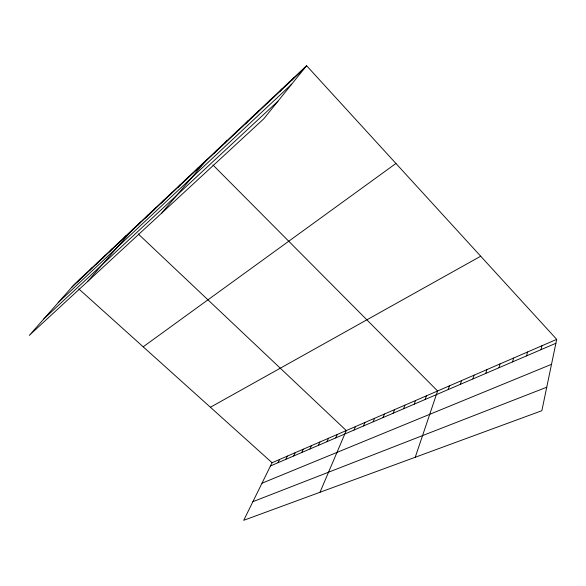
<?xml version="1.0" encoding="UTF-8"?>
<svg xmlns="http://www.w3.org/2000/svg" width="586" height="586" viewBox="0 0 586 586"><rect width="100%" height="100%" fill="white"/><g stroke="black" fill="none" stroke-linecap="round" stroke-linejoin="round"><path stroke-width="0.88" d="M556.7 339.367L541.86 410.705L243.717 520.309L272.08 462.72L556.7 339.367L306.581 65.691L74.063 284.65L29.3 335.382L263.759 118.826L306.581 65.691M541.032 349.659L541.904 345.784M526.609 355.863L527.532 352.01M512.596 361.884L513.578 358.053M498.986 367.73L500.019 363.935M485.757 373.414L486.841 369.649M472.895 378.944L474.023 375.201M460.384 384.321L461.548 380.607M448.209 389.558L449.411 385.866M415.247 457.256L437.596 390.987L212.93 164.959M425.15 399.469L426.418 395.828M414.229 404.164L415.525 400.553M403.571 408.742L404.897 405.16M393.177 413.211L394.532 409.651M383.039 417.576L384.416 414.038M373.135 421.825L374.542 418.316M363.474 425.985L364.895 422.499M354.032 430.043L355.475 426.579M319.985 492.277L346.275 430.563L138.259 233.96M335.8 437.881L337.28 434.46M326.988 441.661L328.49 438.277M318.381 445.367L319.89 441.998M309.957 448.986L311.488 445.646M301.717 452.524L303.262 449.206M293.659 455.989L295.212 452.692M285.77 459.38L287.338 456.106M278.05 462.698L279.625 459.453M291.725 80.355L294.077 77.462M279.603 91.768L281.976 88.86M267.868 102.799L270.271 99.884M256.514 113.486L258.931 110.556M245.512 123.836L247.951 120.899M234.847 133.864L237.308 130.927M224.511 143.592L226.98 140.647M214.483 153.027L216.966 150.082M161.78 213.018L207.246 159.231M195.578 170.812L198.075 167.867M186.656 179.206L189.168 176.261M177.983 187.366L180.495 184.422M161.326 203.034L163.853 200.097M169.544 195.306L172.064 192.369M153.334 210.557L155.854 207.627M145.54 217.889L148.068 214.959M87.424 281.698L133.081 229.075M137.952 225.024L140.479 222.109M123.346 238.773L125.873 235.865M109.45 251.841L111.97 248.955M116.314 245.388L118.833 242.487M96.221 264.286L98.734 261.415M102.755 258.14L105.275 255.262M89.841 270.293L92.354 267.428M77.513 281.881L80.018 279.046M83.608 276.153L86.113 273.303M71.565 287.484L304.266 68.562M58.204 302.625L291.718 84.135M43.84 318.901L277.969 101.195M143.182 346.809L395.938 163.465M210.403 407.255L480.703 256.214M270.49 465.951L555.887 343.271M261.993 483.201L551.507 364.324M252.896 501.675L546.745 387.221M78.788 288.898L272.08 462.72"/></g></svg>
